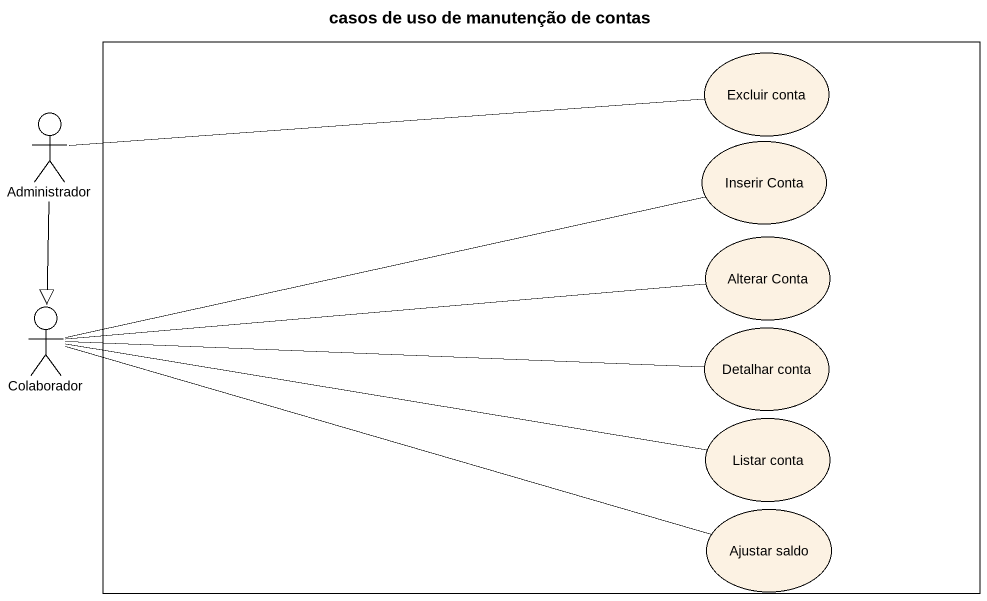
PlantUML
@startuml
title casos de uso de manutenção de contas
rectangle " " as rectangle1 {
  usecase "Excluir conta" as Excluir_conta
  usecase "Inserir Conta" as Inserir_Conta
  usecase "Alterar Conta" as Alterar_Conta
  usecase "Detalhar conta" as Detalhar_conta
  usecase "Listar conta" as Listar_conta
  usecase "Ajustar saldo" as Ajustar_saldo
}
actor Administrador
actor Colaborador
Administrador -right- Excluir_conta
Administrador --|> Colaborador
Colaborador -right- Inserir_Conta
Colaborador -right- Alterar_Conta
Colaborador -right- Detalhar_conta
Colaborador -right- Listar_conta
Colaborador -right- Ajustar_saldo
@enduml
